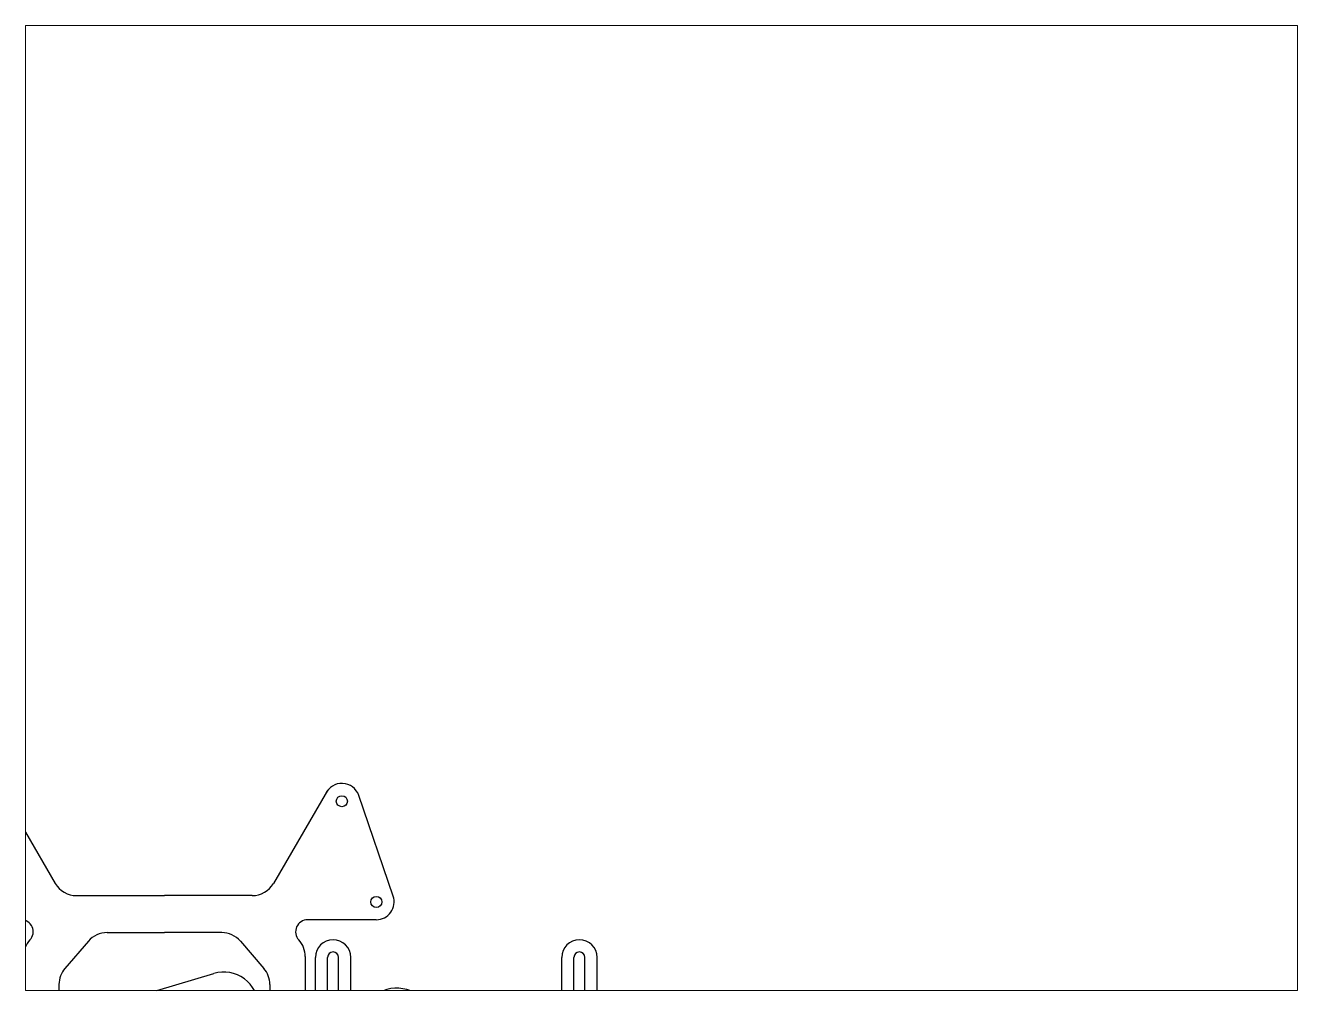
# Paper-space layout 'Layout1' of a CAD drawing. Header units: millimetres. Extents: x 26 to 231, y 20 to 176.
# The model-space entities are those that its viewports show. They can reach past a viewport. Long polylines and large blocks are cut down to what shows.
import ezdxf

# ---------------------------------------------------------------- set-up
doc = ezdxf.new("R2010")
doc.units = ezdxf.units.MM

msp = doc.modelspace()

# ---------------------------------------------------------------- linework, layer by layer
for p, q in [((-184.71, -43.22), (-162.77, -80.88)), ((-52.26, -43.22), (-74.19, -80.88)), ((-25.59, -86.07), (-39.57, -45.19)), ((-154.13, -85.85), (-118.48, -85.85)), ((-82.83, -85.85), (-118.48, -85.85)), ((-185.68, -95.66), (-176.61, -95.66)), ((-51.28, -95.66), (-60.35, -95.66)), ((-32.45, -95.66), (-51.28, -95.66)), ((-141.75, -100.85), (-118.48, -100.85)), ((-95.22, -100.85), (-118.48, -100.85)), ((-149.33, -104.32), (-158.86, -115.38)), ((-87.64, -104.32), (-78.11, -115.38)), ((-175.68, -110.61), (-175.68, -333.99)), ((-61.28, -110.61), (-61.28, -333.99)), ((-57.2, -334.31), (-57.2, -110.94)), ((-52.2, -149.81), (-52.2, -110.94)), ((-47.8, -149.81), (-47.8, -110.94)), ((-42.8, -323.01), (-42.8, -110.94)), ((42.8, -323.01), (42.8, -110.94)), ((47.8, -149.81), (47.8, -110.94)), ((52.2, -149.81), (52.2, -110.94)), ((57.2, -334.31), (57.2, -110.94)), ((-137.78, -129.29), (-98.39, -117.44)), ((-161.28, -121.91), (-161.28, -333.99)), ((-75.68, -121.91), (-75.68, -333.99)), ((19.29, -135.86), (-20.09, -124.01))]:
    msp.add_line(p, q)
for centre in [(-46.43, -47.53), (-32.45, -88.41)]:
    msp.add_circle(centre, 2.25)
for centre, radius, start, end in [((-46.43, -47.53), 7.25, 18.874, 156.0315), ((-154.13, -75.85), 10, 210.2161, 270), ((-82.83, -75.85), 10, 270, 329.7839), ((-32.45, -88.41), 7.25, 270, 18.874), ((-176.61, -100.53), 4.87, 317.3163, 90), ((-60.35, -100.53), 4.87, 90, 222.6837), ((-141.75, -110.85), 10, 90, 139.2456), ((-95.22, -110.85), 10, 40.7544, 90), ((-165.68, -110.61), 10, 137.3163, 180), ((-71.28, -110.61), 10, 0, 42.6837), ((-50, -110.94), 7.2, 0, 180), ((50, -110.94), 7.2, 0, 180), ((-50, -110.94), 2.2, 0, 180), ((50, -110.94), 2.2, 0, 180), ((-151.28, -121.91), 10, 139.2456, 180), ((-94.36, -130.85), 14, 0, 106.7458), ((-85.68, -121.91), 10, 0, 40.7544), ((-24.12, -137.42), 14, 73.2542, 180)]:
    msp.add_arc(centre, radius, start, end)

psp = doc.layouts.get("Layout1")

# ---------------------------------------------------------------- viewports
at = {"layer": '0'}
psp.add_viewport(center=(128.5, 97.5), size=(205.6, 156), view_center_point=(83.32, 71.51), view_height=391.8203, dxfattribs=at)

doc.saveas('drawing.dxf')
